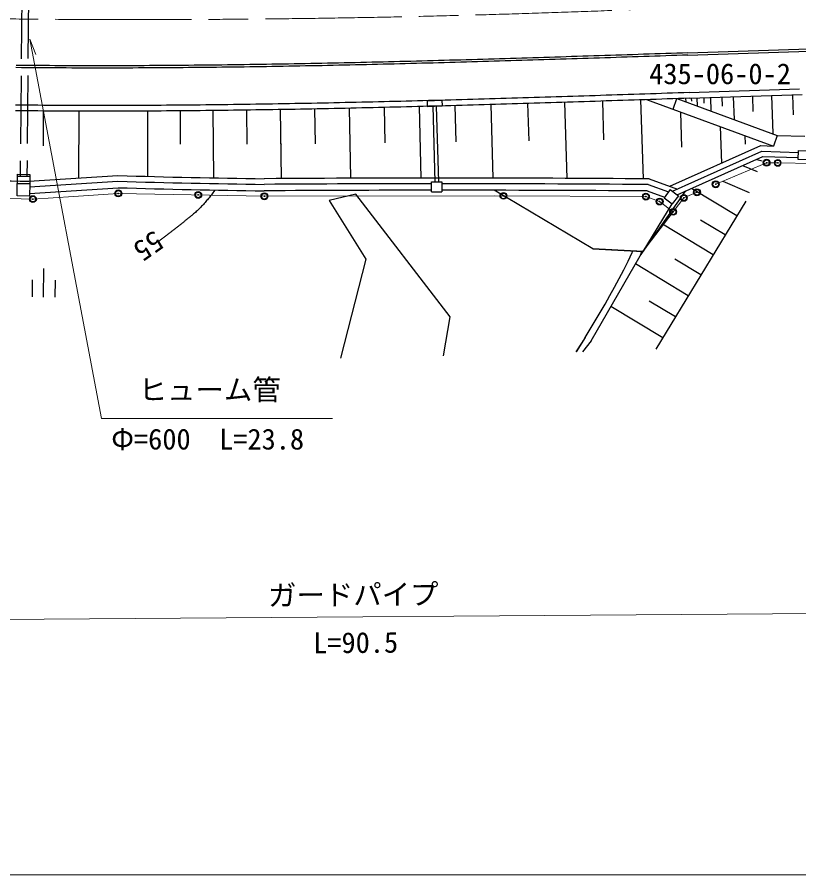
# Model space of a CAD drawing. Units: millimetres, scale not verified. Extents: x 40004 to 680061, y 20002 to 380034.
# Drawn here: x 186744 to 255528, y 205018 to 280553 of the extents above; entities that cross this region are included whole.
import ezdxf
from ezdxf.enums import TextEntityAlignment as Align

# ---------------------------------------------------------------- set-up
doc = ezdxf.new("R2010")
doc.units = ezdxf.units.MM
doc.header["$LTSCALE"] = 1000.09
doc.header["$PDMODE"] = 32
doc.header["$PDSIZE"] = 500
doc.linetypes.add('CHAIN', pattern=[18.5, 12, -1.5, 3.5, -1.5])
doc.linetypes.add('DASHED', pattern=[7.5, 6, -1.5])
for name, color, linetype, lineweight in [('M-BGD', 7, 'Continuous', 25), ('M-BMK', 2, 'CHAIN', 13), ('M-BMK-ROW', 30, 'Continuous', 25), ('M-BMK-SRVR', 3, 'Continuous', 25), ('M-OTRS', 6, 'Continuous', 13), ('M-STR-HTXT', 7, 'Continuous', 13), ('M-TTL-BAND', 7, 'Continuous', 13)]:
    doc.layers.add(name, color=color, linetype=linetype, lineweight=lineweight)
doc.styles.add('ＭＳ ゴシック', font='')
doc.styles.get('ＭＳ ゴシック').set_extended_font_data('MS Gothic')

msp = doc.modelspace()

# ---------------------------------------------------------------- linework, layer by layer
at = {"layer": 'M-BGD', "linetype": 'DASHED'}
for p, q in [((187221, 290389), (187001, 266561)), ((187821, 290422), (187601, 266555))]:
    msp.add_line(p, q, dxfattribs=at)
at = {"layer": 'M-BGD'}
for p, q in [((245767, 277409), (261599, 277934)), ((245774, 277209), (261605, 277734)), ((245883, 273911), (255592, 274233)), ((245900, 273411), (255827, 273740)), ((247159, 273453), (247175, 272977)), ((247755, 273473), (247795, 272280)), ((248756, 273506), (248783, 272707)), ((249757, 273539), (249823, 271537)), ((251436, 273595), (251481, 272255)), ((253116, 273650), (253227, 270292)), ((254984, 273712), (255043, 271938)), ((222815, 273197), (224115, 273232)), ((222815, 273197), (222829, 272697)), ((222829, 272697), (224128, 272732)), ((223328, 272711), (223507, 266057)), ((223628, 272719), (223807, 266057)), ((224115, 273232), (224128, 272732)), ((225264, 272764), (225353, 269569)), ((228414, 272854), (228604, 266375)), ((231654, 272951), (231754, 269657)), ((234893, 273052), (235105, 266355)), ((238241, 273159), (238352, 269747)), ((241589, 273269), (241818, 266316)), ((242134, 273286), (253286, 269205)), ((244459, 272436), (244803, 273375)), ((244803, 273375), (253630, 270144)), ((245563, 273400), (245573, 273093)), ((246063, 273416), (246071, 273162)), ((246562, 273433), (246586, 272722)), ((189041, 272287), (189020, 269218)), ((192157, 272272), (192142, 266382)), ((198199, 272279), (198227, 266530)), ((201073, 272298), (201097, 269379)), ((203948, 272327), (204015, 266398)), ((206913, 272365), (206955, 269364)), ((209877, 272411), (209980, 266338)), ((212914, 272467), (212974, 269407)), ((215950, 272530), (216086, 266365)), ((219032, 272601), (219107, 269485)), ((222114, 272679), (222279, 266378)), ((245105, 272199), (245207, 269104)), ((248602, 270920), (248709, 267689)), ((250767, 270127), (250792, 269379)), ((253630, 270144), (253286, 269205)), ((253630, 270144), (256063, 270066)), ((209967, 269392), (209976, 269372)), ((244182, 265659), (252171, 269241)), ((252171, 269241), (253286, 269205)), ((244412, 265215), (252271, 268737)), ((244810, 264911), (252358, 268294)), ((252271, 268737), (255502, 268634)), ((252358, 268294), (255488, 268194)), ((255482, 268017), (255507, 268816)), ((255507, 268816), (256307, 268791)), ((251901, 266942), (250595, 267473)), ((251901, 266942), (250595, 267473)), ((251842, 268025), (252287, 267891)), ((251842, 268025), (252287, 267891)), ((256281, 267991), (255482, 268017)), ((186752, 266713), (186745, 265916)), ((186752, 266713), (187852, 266703)), ((187852, 266703), (187845, 265899)), ((186730, 264816), (186747, 265916)), ((186747, 265916), (187847, 265899)), ((186751, 266563), (187851, 266553)), ((187783, 266100), (195607, 266606)), ((187847, 265899), (187830, 264799)), ((187843, 265603), (195615, 266105)), ((223208, 265157), (223207, 266057)), ((223207, 266057), (224107, 266057)), ((224107, 266057), (224108, 265157)), ((242364, 266312), (244861, 265416)), ((248842, 266123), (251152, 265098)), ((248842, 266123), (251152, 265098)), ((187834, 265031), (195625, 265535)), ((223208, 265157), (224108, 265157)), ((241552, 259533), (245578, 265253)), ((241552, 259533), (245578, 265253)), ((242174, 265244), (243700, 264695)), ((242275, 265813), (244064, 265171)), ((244214, 265367), (243667, 264652)), ((244214, 265367), (244929, 264820)), ((250068, 263063), (246082, 265476)), ((250068, 263063), (246082, 265476)), ((187830, 264799), (186730, 264816)), ((243667, 264652), (244382, 264105)), ((244929, 264820), (244382, 264105)), ((241824, 259901), (244382, 264105)), ((250850, 264355), (242952, 251307)), ((241811, 259902), (244462, 263406)), ((247992, 259633), (243525, 262336)), ((247992, 259633), (243525, 262336)), ((249044, 261371), (246871, 262687)), ((249044, 261371), (246871, 262687)), ((237390, 260161), (241811, 259902)), ((237264, 252049), (241552, 259533)), ((237264, 252049), (241552, 259533)), ((246910, 257846), (244615, 259235)), ((246910, 257846), (244615, 259235)), ((189068, 255905), (189078, 258405)), ((245799, 256010), (241146, 258826)), ((245799, 256010), (241146, 258826)), ((188074, 257409), (188068, 255909)), ((190074, 257401), (190068, 255901)), ((244672, 254149), (242369, 255543)), ((244672, 254149), (242369, 255543)), ((243557, 252306), (238993, 255068)), ((243557, 252306), (238993, 255068)), ((236738, 252339), (235920, 251073)), ((236738, 252339), (235920, 251073)), ((237264, 252049), (236491, 251092)), ((237264, 252049), (236491, 251092)), ((235920, 251073), (235920, 251073)), ((235920, 251073), (235920, 251073)), ((235936, 251073), (235936, 251074))]:
    msp.add_line(p, q, dxfattribs=at)
for points in [[(245767, 277409), (245280, 277393), (244793, 277377), (244306, 277360), (243819, 277344), (243331, 277328), (242844, 277312), (242357, 277296), (241870, 277280), (241383, 277264), (240895, 277248), (240408, 277232), (239921, 277216), (239433, 277200), (238946, 277184), (238458, 277168), (237971, 277152), (237484, 277137), (236996, 277121), (236509, 277105), (236021, 277090), (235533, 277074), (235046, 277059), (234558, 277043), (234071, 277028), (233583, 277012), (233095, 276997), (232607, 276982), (232120, 276967), (231632, 276952), (231144, 276937), (230656, 276922), (230168, 276908), (229681, 276893), (229193, 276878), (228705, 276864), (228217, 276850), (227729, 276835), (227241, 276821), (226753, 276807), (226265, 276793), (225777, 276779), (225288, 276766), (224800, 276752), (224312, 276739), (223824, 276725), (223336, 276712), (222847, 276699), (222359, 276686), (221871, 276674), (221382, 276661), (220894, 276648), (220406, 276636), (219917, 276624), (219429, 276612), (218940, 276600), (218452, 276588), (217963, 276577), (217475, 276565), (216986, 276554), (216498, 276543), (216009, 276532), (215520, 276521), (215032, 276511), (214543, 276501), (214054, 276490), (213565, 276480), (213076, 276471), (212588, 276461), (212099, 276452), (211610, 276442), (211121, 276433), (210632, 276425), (210143, 276416), (209654, 276408), (209165, 276400), (208676, 276392), (208187, 276384), (207698, 276376), (207209, 276369), (206719, 276362), (206230, 276355), (205741, 276349), (205252, 276342), (204762, 276336), (204273, 276331), (203784, 276325), (203294, 276320), (202805, 276315), (202316, 276310), (201826, 276305), (201337, 276301), (200847, 276297), (200358, 276293), (199868, 276289), (199379, 276286), (198889, 276283), (198400, 276281), (197910, 276278), (197420, 276276), (196931, 276274), (196441, 276273), (195951, 276271), (195461, 276270), (194972, 276270), (194482, 276269), (193992, 276269), (193502, 276270), (193012, 276270), (192522, 276271), (192032, 276272), (191542, 276274), (191052, 276276), (190562, 276278), (190072, 276280), (189582, 276283), (189092, 276286), (188602, 276290), (188112, 276294), (187622, 276298), (187132, 276302), (186642, 276307)], [(245774, 277209), (245287, 277193), (244800, 277177), (244312, 277161), (243825, 277144), (243338, 277128), (242851, 277112), (242364, 277096), (241876, 277080), (241389, 277064), (240902, 277048), (240415, 277032), (239927, 277016), (239440, 277000), (238952, 276984), (238465, 276968), (237977, 276952), (237490, 276937), (237002, 276921), (236515, 276905), (236027, 276890), (235540, 276874), (235052, 276859), (234565, 276843), (234077, 276828), (233589, 276813), (233101, 276797), (232614, 276782), (232126, 276767), (231638, 276752), (231150, 276737), (230662, 276722), (230174, 276708), (229687, 276693), (229199, 276678), (228711, 276664), (228223, 276650), (227735, 276635), (227247, 276621), (226758, 276607), (226270, 276593), (225782, 276580), (225294, 276566), (224806, 276552), (224318, 276539), (223829, 276526), (223341, 276512), (222853, 276499), (222364, 276486), (221876, 276474), (221388, 276461), (220899, 276448), (220411, 276436), (219922, 276424), (219434, 276412), (218945, 276400), (218457, 276388), (217968, 276377), (217479, 276365), (216991, 276354), (216502, 276343), (216013, 276332), (215525, 276321), (215036, 276311), (214547, 276301), (214058, 276290), (213569, 276280), (213080, 276271), (212591, 276261), (212103, 276252), (211614, 276242), (211125, 276233), (210636, 276225), (210146, 276216), (209657, 276208), (209168, 276200), (208679, 276192), (208190, 276184), (207701, 276176), (207212, 276169), (206722, 276162), (206233, 276155), (205744, 276149), (205254, 276142), (204765, 276136), (204276, 276131), (203786, 276125), (203297, 276120), (202807, 276115), (202318, 276110), (201828, 276105), (201339, 276101), (200849, 276097), (200359, 276093), (199870, 276089), (199380, 276086), (198890, 276083), (198401, 276081), (197911, 276078), (197421, 276076), (196931, 276074), (196441, 276073), (195952, 276071), (195462, 276070), (194972, 276070), (194482, 276069), (193992, 276069), (193502, 276070), (193012, 276070), (192522, 276071), (192032, 276072), (191542, 276074), (191052, 276076), (190561, 276078), (190071, 276080), (189581, 276083), (189091, 276086), (188601, 276090), (188110, 276094), (187620, 276098), (187130, 276102), (186640, 276107)], [(245883, 273911), (245396, 273895), (244909, 273878), (244422, 273862), (243934, 273846), (243447, 273830), (242960, 273814), (242473, 273798), (241985, 273782), (241498, 273766), (241010, 273750), (240523, 273734), (240035, 273718), (239547, 273702), (239060, 273686), (238572, 273670), (238084, 273654), (237597, 273638), (237109, 273623), (236621, 273607), (236133, 273591), (235645, 273576), (235157, 273560), (234669, 273545), (234181, 273530), (233692, 273514), (233204, 273499), (232716, 273484), (232228, 273469), (231739, 273454), (231251, 273439), (230762, 273424), (230274, 273409), (229785, 273395), (229297, 273380), (228808, 273365), (228319, 273351), (227831, 273337), (227342, 273323), (226853, 273309), (226364, 273295), (225875, 273281), (225386, 273267), (224897, 273254), (224408, 273240), (223919, 273227), (223430, 273214), (222940, 273200), (222451, 273188), (221962, 273175), (221472, 273162), (220983, 273150), (220494, 273137), (220004, 273125), (219515, 273113), (219025, 273101), (218535, 273089), (218046, 273078), (217556, 273066), (217066, 273055), (216576, 273044), (216086, 273033), (215596, 273022), (215106, 273012), (214616, 273001), (214126, 272991), (213636, 272981), (213146, 272971), (212656, 272962), (212165, 272952), (211675, 272943), (211185, 272934), (210694, 272925), (210204, 272917), (209713, 272908), (209223, 272900), (208732, 272892), (208241, 272884), (207750, 272877), (207260, 272870), (206769, 272863), (206278, 272856), (205787, 272849), (205296, 272843), (204805, 272837), (204314, 272831), (203823, 272825), (203332, 272820), (202841, 272815), (202349, 272810), (201858, 272805), (201367, 272801), (200875, 272797), (200384, 272793), (199892, 272789), (199401, 272786), (198909, 272783), (198418, 272781), (197926, 272778), (197434, 272776), (196943, 272774), (196451, 272773), (195959, 272771), (195467, 272770), (194975, 272770), (194483, 272769), (193991, 272769), (193499, 272770), (193007, 272770), (192515, 272771), (192023, 272772), (191530, 272774), (191038, 272776), (190546, 272778), (190053, 272780), (189561, 272783), (189068, 272786), (188576, 272790), (188083, 272794), (187591, 272798), (187098, 272803), (186605, 272807)], [(245900, 273411), (245413, 273395), (244925, 273379), (244438, 273363), (243951, 273346), (243464, 273330), (242976, 273314), (242489, 273298), (242002, 273282), (241514, 273266), (241027, 273250), (240539, 273234), (240051, 273218), (239564, 273202), (239076, 273186), (238588, 273170), (238101, 273154), (237613, 273139), (237125, 273123), (236637, 273107), (236149, 273092), (235661, 273076), (235173, 273061), (234684, 273045), (234196, 273030), (233708, 273014), (233220, 272999), (232731, 272984), (232243, 272969), (231754, 272954), (231266, 272939), (230777, 272924), (230289, 272909), (229800, 272895), (229311, 272880), (228823, 272866), (228334, 272851), (227845, 272837), (227356, 272823), (226867, 272809), (226378, 272795), (225889, 272781), (225400, 272767), (224911, 272754), (224422, 272740), (223932, 272727), (223443, 272714), (222954, 272701), (222464, 272688), (221975, 272675), (221485, 272662), (220996, 272650), (220506, 272637), (220016, 272625), (219527, 272613), (219037, 272601), (218547, 272589), (218057, 272578), (217567, 272566), (217077, 272555), (216587, 272544), (216097, 272533), (215607, 272522), (215117, 272512), (214627, 272501), (214136, 272491), (213646, 272481), (213156, 272471), (212665, 272462), (212175, 272452), (211684, 272443), (211194, 272434), (210703, 272425), (210212, 272417), (209722, 272408), (209231, 272400), (208740, 272392), (208249, 272384), (207758, 272377), (207267, 272370), (206776, 272363), (206285, 272356), (205794, 272349), (205303, 272343), (204811, 272337), (204320, 272331), (203829, 272325), (203337, 272320), (202846, 272315), (202354, 272310), (201863, 272305), (201371, 272301), (200879, 272297), (200388, 272293), (199896, 272290), (199404, 272286), (198912, 272283), (198420, 272281), (197928, 272278), (197436, 272276), (196944, 272274), (196452, 272273), (195960, 272271), (195468, 272270), (194976, 272270), (194483, 272269), (193991, 272269), (193499, 272270), (193006, 272270), (192514, 272271), (192021, 272272), (191529, 272274), (191036, 272276), (190543, 272278), (190051, 272280), (189558, 272283), (189065, 272286), (188572, 272290), (188079, 272294), (187586, 272298), (187093, 272303), (186600, 272307)], [(204138, 265325), (204102, 265276), (204036, 265185), (203968, 265095), (203900, 265006), (203833, 264917), (203765, 264829), (203696, 264740), (203627, 264652), (203558, 264565), (203487, 264478), (203416, 264392), (203344, 264308), (203273, 264224), (203200, 264141), (203127, 264058), (203053, 263976), (202978, 263895), (202902, 263814), (202825, 263735), (202747, 263659), (202668, 263583), (202588, 263508), (202508, 263434), (202426, 263361), (202344, 263289), (202261, 263217), (202178, 263146), (202142, 263115), (202105, 263084), (202067, 263053), (202029, 263023), (201992, 262993), (201954, 262963), (201916, 262933), (201878, 262903), (201841, 262873), (201803, 262843), (201766, 262813), (201728, 262782), (201690, 262752), (201653, 262722), (201615, 262692), (201578, 262662), (201540, 262631), (201502, 262601), (201465, 262571), (201427, 262541), (201389, 262511), (201352, 262481), (201314, 262450), (201276, 262420), (201239, 262390), (201201, 262360), (201163, 262330), (201125, 262300), (201088, 262270), (201050, 262240), (201012, 262210), (200974, 262180), (200937, 262150), (200899, 262120), (200861, 262090), (200823, 262061), (200785, 262031), (200747, 262001), (200709, 261971), (200671, 261941), (200633, 261911), (200596, 261882), (200558, 261852), (200520, 261822), (200482, 261793), (200444, 261763), (200406, 261733), (200367, 261704), (200329, 261674), (200291, 261644), (200253, 261615), (200215, 261585), (200177, 261556), (200139, 261526), (200100, 261497), (200062, 261467), (200024, 261438), (199986, 261409), (199948, 261379), (199909, 261350), (199871, 261321), (199833, 261292), (199794, 261262), (199756, 261233), (199717, 261204), (199679, 261175), (199640, 261146), (199602, 261117), (199563, 261088), (199525, 261059), (199486, 261030), (199448, 261001), (199409, 260972), (199370, 260943), (199332, 260914), (199293, 260886), (199254, 260857), (199216, 260828), (199177, 260799), (199138, 260771)], [(241824, 259901), (237403, 260160), (228718, 265305)], [(224254, 250728), (224850, 254162), (216541, 264972), (214195, 264398), (217435, 259230), (215184, 250508)], [(235936, 251074), (235939, 251078), (236103, 251328), (236265, 251578), (236425, 251830), (236583, 252084), (236738, 252339), (237177, 253073), (237615, 253809), (238049, 254547), (238479, 255287), (238903, 256031), (239318, 256779), (239725, 257532), (240120, 258291), (240502, 259056), (240871, 259827), (240921, 259938)], [(235936, 251074), (235939, 251078), (236103, 251328), (236265, 251578), (236425, 251830), (236583, 252084), (236738, 252339), (237177, 253073), (237615, 253809), (238049, 254547), (238479, 255287), (238903, 256031), (239318, 256779), (239725, 257532), (240120, 258291), (240502, 259056), (240871, 259827), (240921, 259938)], [(241670, 259864), (241660, 259836), (241552, 259533)], [(241670, 259864), (241660, 259836), (241552, 259533)]]:
    msp.add_lwpolyline(points, dxfattribs=at)
for centre, radius, start, end in [((197227, 899855), 633825, 268.01477, 269.14629), ((216990, 960836), 694560, 268.2358, 269.29859), ((216990, 960836), 695060, 268.23777, 269.29897), ((224244, -2193735), 2460114, 89.57799, 90.36698), ((216990, 960836), 695630, 268.24, 269.29941), ((224244, -2193735), 2459044, 90.02416, 90.36722), ((224244, -2193735), 2459614, 90.02416, 90.36709), ((224244, -2193735), 2459614, 89.57998, 90.00319), ((224244, -2193735), 2459044, 89.58224, 90.00319)]:
    msp.add_arc(centre, radius, start, end, dxfattribs=at)
msp.add_point((253671, 267717), dxfattribs=at)
at = {"layer": 'M-BMK'}
msp.add_arc((197424, 1360185), 1079849, 268.6287, 272.55914, dxfattribs=at)
at = {"layer": 'M-BMK-ROW', "lineweight": 13}
for p, q in [((248214, 265831), (252696, 267736)), ((252696, 267736), (253671, 267717)), ((253671, 267717), (256757, 267656)), ((245404, 264637), (246562, 265129)), ((176477, 264792), (188129, 264528)), ((188129, 264528), (191698, 264767)), ((191698, 264767), (195645, 265032)), ((195645, 265032), (208499, 264775)), ((208499, 264775), (228719, 264819)), ((228719, 264819), (242072, 264745)), ((243275, 264314), (242072, 264745)), ((244462, 263406), (245404, 264637)), ((244462, 263406), (243275, 264314))]:
    msp.add_line(p, q, dxfattribs=at)
at = {"layer": 'M-BMK-ROW'}
for centre in [(252696, 267736), (248214, 265831), (195645, 265032), (202674, 264891), (246562, 265129), (188129, 264528), (208499, 264775), (229533, 264815), (242072, 264745), (243275, 264314), (245404, 264637), (244462, 263406)]:
    msp.add_circle(centre, 300, dxfattribs=at)
for p in [(252696, 267736), (248214, 265831), (195645, 265032), (202674, 264891), (246562, 265129), (188129, 264528), (208499, 264775), (229533, 264815), (242072, 264745), (243275, 264314), (245404, 264637), (244462, 263406)]:
    msp.add_point(p, dxfattribs=at)
at = {"layer": 'M-OTRS'}
msp.add_circle((253671, 267717), 300, dxfattribs=at)
at = {"layer": 'M-STR-HTXT'}
for p, q in [((194152, 245209), (187845, 278601)), ((187845, 278601), (188376, 277273)), ((214478, 245209), (194152, 245209)), ((171061, 227391), (261608, 228055))]:
    msp.add_line(p, q, dxfattribs=at)
at = {"layer": 'M-TTL-BAND'}
msp.add_line((40004, 205018), (579052, 205018), dxfattribs=at)

# ---------------------------------------------------------------- texts
at = {"layer": 'M-BGD', "style": 'ＭＳ ゴシック'}
msp.add_text('55', height=1833, rotation=215.03, dxfattribs=at).set_placement((198311, 260383), align=Align.MIDDLE_CENTER)
msp.add_text('55', height=1833, rotation=215.03, dxfattribs=at).set_placement((198311, 260383), align=Align.MIDDLE_CENTER)
at = {"layer": 'M-BMK-SRVR', "style": 'ＭＳ ゴシック'}
msp.add_text('435-06-0-2', height=1833, dxfattribs=at).set_placement((248596, 275567), align=Align.MIDDLE_CENTER)
at = {"layer": 'M-STR-HTXT', "style": 'ＭＳ ゴシック'}
msp.add_text('ヒューム管', height=1833, dxfattribs=at).set_placement((203689, 246275), align=Align.BOTTOM_CENTER)
msp.add_text('Φ=600\u3000L=23.8', height=1833, dxfattribs=at).set_placement((195021, 241926), align=Align.BOTTOM_LEFT)
for s, p in [('ガードパイプ', (216331, 228223)), ('L=90.5', (216541, 224008))]:
    msp.add_text(s, height=1833, rotation=0.42, dxfattribs=at).set_placement(p, align=Align.BOTTOM_CENTER)

doc.saveas('drawing.dxf')
